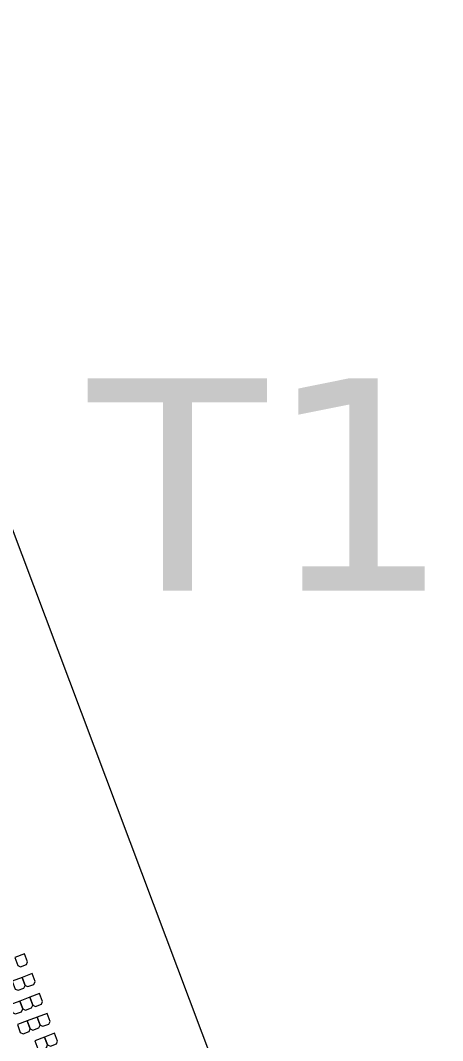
# Model space of a CAD drawing. Header units: millimetres. Extents: x 111563 to 112628, y 522776 to 523529.
# Drawn here: x 112066.79 to 112086.69, y 523168.81 to 523216.86 of the extents above; entities that cross this region are included whole.
import ezdxf
from ezdxf.enums import TextEntityAlignment as Align

# ---------------------------------------------------------------- set-up
doc = ezdxf.new("R2010")
doc.units = ezdxf.units.MM
doc.layers.add('FIELD N-O-Q - hull', color=18, linetype='Continuous', lineweight=0, true_color=0x000000)
doc.layers.add('T2', color=18, linetype='Continuous', lineweight=0, true_color=0x000000)
doc.styles.add('textstyle79', font='')
doc.styles.get('textstyle79').set_extended_font_data('DejaVu Sans Mono')

msp = doc.modelspace()

# ---------------------------------------------------------------- hatches: boundary and pattern name
at = {"layer": 'FIELD N-O-Q - hull'}
h = msp.add_hatch(dxfattribs=at)
h.set_pattern_fill('AR-B816', color=256, scale=1000, style=0)
h.paths.add_polyline_path([(112104.1131, 523428.83168), (112259.20185, 523474.28717), (112262.73937, 523319.31976), (112187.88576, 523319.44031), (112192.07783, 523173.24212), (112050.76029, 523122.41024), (111962.59473, 523365.03129), (112106.90715, 523415.11788)], flags=0)

# ---------------------------------------------------------------- linework, layer by layer
at = {"layer": 'T2'}
msp.add_line((112058.7876, 523213.08623), (112079.9471, 523156.94111), dxfattribs=at)
for points in [[(112066.98788, 523172.89599), (112066.52, 523172.71966), (112066.66106, 523172.34536), (112066.78991, 523172.28705), (112067.07063, 523172.39285), (112067.12894, 523172.52169), (112066.98788, 523172.89599)], [(112066.87266, 523171.78391), (112066.40478, 523171.60758), (112066.54585, 523171.23328), (112066.67469, 523171.17497), (112066.95541, 523171.28077), (112067.01372, 523171.40961), (112066.87266, 523171.78391)], [(112067.34054, 523171.96024), (112066.87266, 523171.78391), (112067.01372, 523171.40961), (112067.14256, 523171.3513), (112067.42329, 523171.4571), (112067.4816, 523171.58594), (112067.34054, 523171.96024)], [(112066.75744, 523170.67183), (112066.28957, 523170.4955), (112066.43063, 523170.1212), (112066.55947, 523170.06289), (112066.8402, 523170.16869), (112066.8985, 523170.29753), (112066.75744, 523170.67183)], [(112067.22532, 523170.84816), (112066.75744, 523170.67183), (112066.8985, 523170.29753), (112067.02735, 523170.23922), (112067.30807, 523170.34502), (112067.36638, 523170.47386), (112067.22532, 523170.84816)], [(112067.69319, 523171.02449), (112067.22532, 523170.84816), (112067.36638, 523170.47386), (112067.49522, 523170.41555), (112067.77595, 523170.52135), (112067.83426, 523170.65019), (112067.69319, 523171.02449)], [(112067.1101, 523169.73608), (112066.64222, 523169.55975), (112066.78329, 523169.18545), (112066.91213, 523169.12714), (112067.19285, 523169.23294), (112067.25116, 523169.36178), (112067.1101, 523169.73608)], [(112067.57798, 523169.91241), (112067.1101, 523169.73608), (112067.25116, 523169.36178), (112067.38, 523169.30347), (112067.66073, 523169.40927), (112067.71904, 523169.53811), (112067.57798, 523169.91241)], [(112068.04585, 523170.08874), (112067.57798, 523169.91241), (112067.71904, 523169.53811), (112067.84788, 523169.4798), (112068.12861, 523169.5856), (112068.18692, 523169.71444), (112068.04585, 523170.08874)], [(112067.93063, 523168.97666), (112067.46276, 523168.80033), (112067.60382, 523168.42603), (112067.73266, 523168.36772), (112068.01339, 523168.47351), (112068.0717, 523168.60235), (112067.93063, 523168.97666)], [(112068.39851, 523169.15298), (112067.93063, 523168.97666), (112068.0717, 523168.60235), (112068.20054, 523168.54405), (112068.48126, 523168.64984), (112068.53957, 523168.77868), (112068.39851, 523169.15298)]]:
    msp.add_lwpolyline(points, close=True, dxfattribs=at)

# ---------------------------------------------------------------- texts
at = {"layer": 'FIELD N-O-Q - hull', "style": 'textstyle79'}
msp.add_text('T1', height=10, dxfattribs=at).set_placement((112070, 523200), align=Align.TOP_LEFT)

doc.saveas('drawing.dxf')
